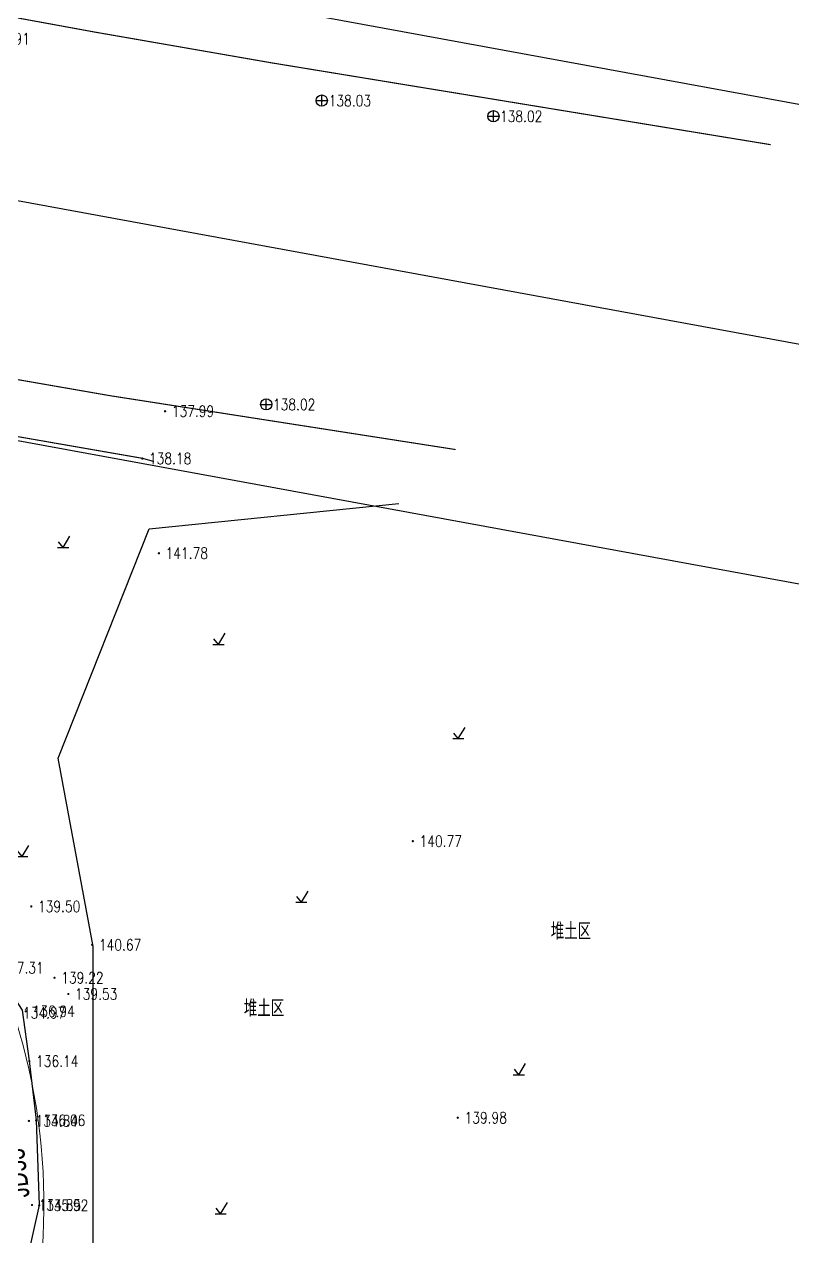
# Model space of a CAD drawing. Extents: x 529262 to 576451, y 2694391 to 2717535.
# Drawn here: x 562986.6 to 563055, y 2710203.7 to 2710311.7 of the extents above; entities that cross this region are included whole.
import ezdxf
from ezdxf.enums import TextEntityAlignment as Align
from ezdxf.xclip import XClip

# ---------------------------------------------------------------- set-up
doc = ezdxf.new("R2010")
doc.units = 0
doc.header["$XCLIPFRAME"] = 0
for name, color, linetype in [('COMPONENT', 8, 'Continuous'), ('DLSS', 4, 'Continuous'), ('DMTZ', 8, 'Continuous'), ('GCD', 8, 'Continuous'), ('PP-COM', 7, 'Continuous'), ('RD-中线', 40, 'Continuous'), ('RD-红线', 7, 'Continuous'), ('ZBTZ', 8, 'Continuous'), ('ZJ', 7, 'Continuous'), ('交点标注', 3, 'Continuous'), ('道路中线_04护管挡墙', 7, 'Continuous')]:
    doc.layers.add(name, color=color, linetype=linetype)
doc.styles.add('EICAD', font='fsdb_e.shx', dxfattribs={"width": 0.707, "height": 2, "bigfont": 'tjhzf.shx'})
doc.styles.add('HZ', font='rs.shx', dxfattribs={"width": 0.8, "bigfont": 'hztxt.shx'})
doc.linetypes.add('10421', pattern='A,2,[150,AAA.SHX,S=0.5,R=0,X=0,Y=0.5],1e-11', length=2)

# ---------------------------------------------------------------- blocks, each defined once
blk = doc.blocks.new('A$C19FD0107')
at = {"layer": 'RD-中线', "color": 8, "linetype": 'Continuous', "flags": 128}
blk.add_lwpolyline([(-8094.49, 15920.48), (-7546.41, 15819.96, 0.052358), (-7483.94, 15815.15), (-7169.78, 15823.9, 0.002675), (-7009.35, 15829.23), (-6599.11, 15842.91, -0.002003), (-6594.3, 15843.05, -0.002003)], format="xyb", dxfattribs=at)
at = {"layer": 'RD-红线', "color": 8, "linetype": 'Continuous', "flags": 128}
for points in [[(-8064.22, 15936.28), (-8064.22, 15936.28), (-7831.85, 15893.66)], [(-8071.64, 15894.94), (-8066.71, 15894.03), (-7838.98, 15852.27)]]:
    blk.add_lwpolyline(points, dxfattribs=at)
blk = doc.blocks.new('GC200')
at = {"linetype": 'Continuous', "const_width": 0.2, "flags": 128}
blk.add_lwpolyline([(-0.1, 0, 1), (0.1, 0, 1)], format="xyb", close=True, dxfattribs=at)
blk = doc.blocks.new('gc123')
at = {"color": 8}
for p, q in [((-1, 0), (1, 0)), ((0, 0), (-0.8, 1)), ((0, 0), (1.2, 2))]:
    blk.add_line(p, q, dxfattribs=at)
blk = doc.blocks.new('gcbj0102')
for p, q in [((-1, 0), (1, 0)), ((0, -1), (0, 1))]:
    blk.add_line(p, q)
blk.add_circle((0, 0), 1)

msp = doc.modelspace()

# ---------------------------------------------------------------- linework, layer by layer
at = {"layer": 'DLSS', "color": 8, "linetype": 'Continuous', "const_width": 0.1, "flags": 128}
for points in [[(562961.054, 2710321.862), (562960.488, 2710319.746), (562960.402, 2710317.564), (562961.065, 2710316.783), (562992.964, 2710310.947), (563008.577, 2710308.231), (563053.044, 2710300.94)], [(562945.958, 2710287.321), (562978.628, 2710281.302), (562994.242, 2710278.585), (563024.994, 2710273.792)], [(562932.831, 2710284.535), (562977.753, 2710276.379), (562997.104, 2710273.012), (562998.135, 2710272.726)]]:
    msp.add_lwpolyline(points, dxfattribs=at)
at = {"layer": 'DMTZ', "linetype": '10421', "flags": 128}
for points in [[(562891.817, 2709967.535), (562899.139, 2709975.645), (562902.82, 2709977.469), (562904.768, 2709983.506), (562903.262, 2709992.527), (562889.149, 2710004.377), (562888.172, 2710014.44), (562892.017, 2710025.357), (562907.582, 2710037.435), (562915.731, 2710052.908), (562926.172, 2710065.286), (562942.719, 2710077.383), (562966.058, 2710095.039), (562972.347, 2710098.743), (562983.633, 2710105.189), (562991.499, 2710115.352), (562993.368, 2710123.006), (562992.616, 2710137.584), (562993.039, 2710142.441), (562986.618, 2710173.376), (562984.673, 2710176.861), (562984.959, 2710183.234), (562985.227, 2710186.761), (562985.505, 2710191.139), (562985.496, 2710195.611), (562987.925, 2710206.507), (562987.659, 2710214.081), (562987.05, 2710219.352), (562986.429, 2710223.862), (562983.956, 2710227.657), (562981.743, 2710231.341), (562978.703, 2710236.972), (562977.016, 2710238.306), (562974.952, 2710240.591), (562963.226, 2710254.464), (562961.996, 2710259.346), (562956.197, 2710270.005), (562954.182, 2710271.136), (562952.182, 2710272.369), (562945.448, 2710273.573), (562941.972, 2710275.348), (562933.863, 2710280.93), (562932.831, 2710284.535)], [(562946.356, 2709923.839), (562948.566, 2709930.971), (562948.633, 2709933.432), (562937.096, 2709944.437), (562921.896, 2709952.03), (562918.364, 2709952.926), (562910.235, 2709958.348), (562903.206, 2709963.164), (562900.039, 2709966.034), (562899.305, 2709969.756), (562900.979, 2709972.277), (562905.766, 2709981.011), (562904.643, 2709994.259), (562900.465, 2709999.384), (562897.08, 2710008.637), (562898.51, 2710021.246), (562905.366, 2710031.693), (562911.722, 2710039.337), (562924.469, 2710058.08), (562946.043, 2710074.761), (562975.65, 2710096.722), (562988.842, 2710105.064), (562993.974, 2710104.948), (562996.879, 2710116.312), (562997.75, 2710120.364), (562997.082, 2710129.336), (562994.732, 2710142.188), (562994.501, 2710144.949), (562994.352, 2710147.194), (562995.44, 2710159.73), (562992.704, 2710173.867), (562992.727, 2710229.548), (562989.6, 2710246.322), (562997.714, 2710266.745), (563019.949, 2710268.978)]]:
    msp.add_lwpolyline(points, dxfattribs=at)
at = {"layer": '道路中线_04护管挡墙', "color": 8, "lineweight": 0}
msp.add_lwpolyline([(562987.239, 2710184.033), (562988.259, 2710203.769, 0.0835896), (562986.17, 2710221.844), (562985.626, 2710223.721, 0.1051884), (562976.827, 2710240.158), (562968.624, 2710249.874, -0.0410303), (562964.327, 2710255.906), (562961.605, 2710260.476, 0.1371223), (562948.04, 2710273.399), (562946.73, 2710274.096, -0.0464645), (562942.825, 2710276.663), (562941.26, 2710277.913, -0.2131136), (562933.705, 2710292.55), (562933.696, 2710292.714, -0.0476659), (562933.845, 2710296.554), (562941.246, 2710351.473, -0.0825333), (562945.607, 2710365.638), (562957.112, 2710388.666, -0.0348725), (562960.312, 2710394.089), (562968.309, 2710405.709, 0.1323975), (562976.075, 2710427.695), (562976.15, 2710428.679, 0.0780064), (562975.047, 2710442.529), (562969.481, 2710465.761, -0.1370914)], format="xyb", dxfattribs=at)

# ---------------------------------------------------------------- block references
at = {"layer": 'COMPONENT', "linetype": 'Continuous', "xscale": 0.5, "yscale": 0.5}
for p in [(563013.077, 2710304.865), (563028.361, 2710303.476), (563008.128, 2710277.815)]:
    msp.add_blockref('gcbj0102', p, dxfattribs=at)
at = {"layer": 'GCD', "color": 3, "linetype": 'Continuous'}
ref = msp.add_blockref('GC200', (562982.704, 2710310.374, 137.905), dxfattribs=dict(at, xscale=0.5, yscale=0.5, zscale=0.5))
ref.add_attrib('height', '137.91', dxfattribs={"linetype": 'Continuous', "height": 1, "style": 'HZ', "width": 0.8}).set_placement((562983.304, 2710310.374, 137.905), align=Align.MIDDLE_LEFT)
ref = msp.add_blockref('GC200', (563013.094, 2710304.857, 138.031), dxfattribs=dict(at, xscale=0.5, yscale=0.5, zscale=0.5))
ref.add_attrib('height', '138.03', dxfattribs={"linetype": 'Continuous', "height": 1, "style": 'HZ', "width": 0.8}).set_placement((563013.694, 2710304.857, 138.031), align=Align.MIDDLE_LEFT)
ref = msp.add_blockref('GC200', (563028.344, 2710303.461, 138.021), dxfattribs=dict(at, xscale=0.5, yscale=0.5, zscale=0.5))
ref.add_attrib('height', '138.02', dxfattribs={"linetype": 'Continuous', "height": 1, "style": 'HZ', "width": 0.8}).set_placement((563028.944, 2710303.461, 138.021), align=Align.MIDDLE_LEFT)
ref = msp.add_blockref('GC200', (562999.123, 2710277.205, 137.985), dxfattribs=dict(at, xscale=0.5, yscale=0.5, zscale=0.5))
ref.add_attrib('height', '137.99', dxfattribs={"linetype": 'Continuous', "height": 1, "style": 'HZ', "width": 0.8}).set_placement((562999.723, 2710277.205, 137.985), align=Align.MIDDLE_LEFT)
ref = msp.add_blockref('GC200', (563008.128, 2710277.804, 138.017), dxfattribs=dict(at, xscale=0.5, yscale=0.5, zscale=0.5))
ref.add_attrib('height', '138.02', dxfattribs={"linetype": 'Continuous', "height": 1, "style": 'HZ', "width": 0.8}).set_placement((563008.728, 2710277.804, 138.017), align=Align.MIDDLE_LEFT)
ref = msp.add_blockref('GC200', (562997.092, 2710272.996, 138.184), dxfattribs=dict(at, xscale=0.5, yscale=0.5, zscale=0.5))
ref.add_attrib('height', '138.18', dxfattribs={"linetype": 'Continuous', "height": 1, "style": 'HZ', "width": 0.8}).set_placement((562997.692, 2710272.996, 138.184), align=Align.MIDDLE_LEFT)
ref = msp.add_blockref('GC200', (562998.57, 2710264.559, 141.783), dxfattribs=dict(at, xscale=0.5, yscale=0.5, zscale=0.5))
ref.add_attrib('height', '141.78', dxfattribs={"linetype": 'Continuous', "height": 1, "style": 'HZ', "width": 0.8}).set_placement((562999.17, 2710264.559, 141.783), align=Align.MIDDLE_LEFT)
ref = msp.add_blockref('GC200', (563021.184, 2710238.916, 140.773), dxfattribs=dict(at, xscale=0.5, yscale=0.5, zscale=0.5))
ref.add_attrib('height', '140.77', dxfattribs={"linetype": 'Continuous', "height": 1, "style": 'HZ', "width": 0.8}).set_placement((563021.784, 2710238.916, 140.773), align=Align.MIDDLE_LEFT)
ref = msp.add_blockref('GC200', (562987.206, 2710233.112, 139.497), dxfattribs=dict(at, xscale=0.5, yscale=0.5, zscale=0.5))
ref.add_attrib('height', '139.50', dxfattribs={"linetype": 'Continuous', "height": 1, "style": 'HZ', "width": 0.8}).set_placement((562987.806, 2710233.112, 139.497), align=Align.MIDDLE_LEFT)
ref = msp.add_blockref('GC200', (562992.631, 2710229.684, 140.67), dxfattribs=dict(at, xscale=0.5, yscale=0.5, zscale=0.5))
ref.add_attrib('height', '140.67', dxfattribs={"linetype": 'Continuous', "height": 1, "style": 'HZ', "width": 0.8}).set_placement((562993.231, 2710229.684, 140.67), align=Align.MIDDLE_LEFT)
ref = msp.add_blockref('GC200', (562983.944, 2710227.641, 137.312), dxfattribs=dict(at, xscale=0.5, yscale=0.5, zscale=0.5))
ref.add_attrib('height', '137.31', dxfattribs={"linetype": 'Continuous', "height": 1, "style": 'HZ', "width": 0.8}).set_placement((562984.544, 2710227.641, 137.312), align=Align.MIDDLE_LEFT)
ref = msp.add_blockref('GC200', (562989.274, 2710226.76, 139.216), dxfattribs=dict(at, xscale=0.5, yscale=0.5, zscale=0.5))
ref.add_attrib('height', '139.22', dxfattribs={"linetype": 'Continuous', "height": 1, "style": 'HZ', "width": 0.8}).set_placement((562989.874, 2710226.76, 139.216), align=Align.MIDDLE_LEFT)
ref = msp.add_blockref('GC200', (562990.503, 2710225.313, 139.531), dxfattribs=dict(at, xscale=0.5, yscale=0.5, zscale=0.5))
ref.add_attrib('height', '139.53', dxfattribs={"linetype": 'Continuous', "height": 1, "style": 'HZ', "width": 0.8}).set_placement((562991.103, 2710225.313, 139.531), align=Align.MIDDLE_LEFT)
at = {"layer": 'GCD', "linetype": 'Continuous'}
ref = msp.add_blockref('GC200', (562985.87, 2710223.631, 134.97), dxfattribs=dict(at, xscale=0.5, yscale=0.5, zscale=0.5))
ref.add_attrib('height', '134.97', dxfattribs={"linetype": 'Continuous', "height": 1, "style": 'HZ', "width": 0.8}).set_placement((562986.47, 2710223.631, 134.97), align=Align.MIDDLE_LEFT)
at = {"layer": 'GCD', "color": 3, "linetype": 'Continuous'}
ref = msp.add_blockref('GC200', (562986.714, 2710223.771, 136.936), dxfattribs=dict(at, xscale=0.5, yscale=0.5, zscale=0.5))
ref.add_attrib('height', '136.94', dxfattribs={"linetype": 'Continuous', "height": 1, "style": 'HZ', "width": 0.8}).set_placement((562987.314, 2710223.771, 136.936), align=Align.MIDDLE_LEFT)
ref = msp.add_blockref('GC200', (562987.034, 2710219.329, 136.135), dxfattribs=dict(at, xscale=0.5, yscale=0.5, zscale=0.5))
ref.add_attrib('height', '136.14', dxfattribs={"linetype": 'Continuous', "height": 1, "style": 'HZ', "width": 0.8}).set_placement((562987.634, 2710219.329, 136.135), align=Align.MIDDLE_LEFT)
ref = msp.add_blockref('GC200', (563025.188, 2710214.295, 139.983), dxfattribs=dict(at, xscale=0.5, yscale=0.5, zscale=0.5))
ref.add_attrib('height', '139.98', dxfattribs={"linetype": 'Continuous', "height": 1, "style": 'HZ', "width": 0.8}).set_placement((563025.788, 2710214.295, 139.983), align=Align.MIDDLE_LEFT)
ref = msp.add_blockref('GC200', (562986.997, 2710214.011, 134.84), dxfattribs=dict(at, xscale=0.5, yscale=0.5, zscale=0.5))
ref.add_attrib('height', '134.84', dxfattribs={"linetype": 'Continuous', "height": 1, "style": 'HZ', "width": 0.8}).set_placement((562987.597, 2710214.011, 134.84), align=Align.MIDDLE_LEFT)
ref = msp.add_blockref('GC200', (562987.647, 2710214.065, 136.064), dxfattribs=dict(at, xscale=0.5, yscale=0.5, zscale=0.5))
ref.add_attrib('height', '136.06', dxfattribs={"linetype": 'Continuous', "height": 1, "style": 'HZ', "width": 0.8}).set_placement((562988.247, 2710214.065, 136.064), align=Align.MIDDLE_LEFT)
ref = msp.add_blockref('GC200', (562987.272, 2710206.524, 134.853), dxfattribs=dict(at, xscale=0.5, yscale=0.5, zscale=0.5))
ref.add_attrib('height', '134.85', dxfattribs={"linetype": 'Continuous', "height": 1, "style": 'HZ', "width": 0.8}).set_placement((562987.872, 2710206.524, 134.853), align=Align.MIDDLE_LEFT)
ref = msp.add_blockref('GC200', (562987.913, 2710206.491, 135.923), dxfattribs=dict(at, xscale=0.5, yscale=0.5, zscale=0.5))
ref.add_attrib('height', '135.92', dxfattribs={"linetype": 'Continuous', "height": 1, "style": 'HZ', "width": 0.8}).set_placement((562988.513, 2710206.491, 135.923), align=Align.MIDDLE_LEFT)
at = {"layer": 'PP-COM'}
ref = msp.add_blockref('A$C19FD0107', (570997.993, 2694390.603), dxfattribs=at)
XClip(ref).set_block_clipping_path([(-9366.4383134884, 14428.6043910822), (-3328.4480743363, 17452.7484863754)])
at = {"layer": 'ZBTZ', "linetype": 'Continuous', "xscale": 0.5, "yscale": 0.5}
for p in [(562990.046, 2710265.071), (563003.871, 2710256.429), (563025.235, 2710248.049), (562986.39, 2710237.549), (563011.258, 2710233.484), (563030.626, 2710218.121), (563004.07, 2710205.751)]:
    msp.add_blockref('gc123', p, dxfattribs=at)

# ---------------------------------------------------------------- texts
at = {"layer": 'ZJ', "color": 8, "linetype": 'Continuous', "style": 'HZ', "width": 0.8}
for p in [(563035.261, 2710230.973), (563007.933, 2710224.11)]:
    msp.add_text('堆土区', height=1.5, dxfattribs=at).set_placement(p, align=Align.MIDDLE)
at = {"layer": '交点标注', "style": 'EICAD', "width": 0.707}
msp.add_text('JD53', height=2, rotation=96.59533, dxfattribs=at).set_placement((562985.814, 2710209.333), align=Align.MIDDLE_CENTER)

doc.saveas('drawing.dxf')
